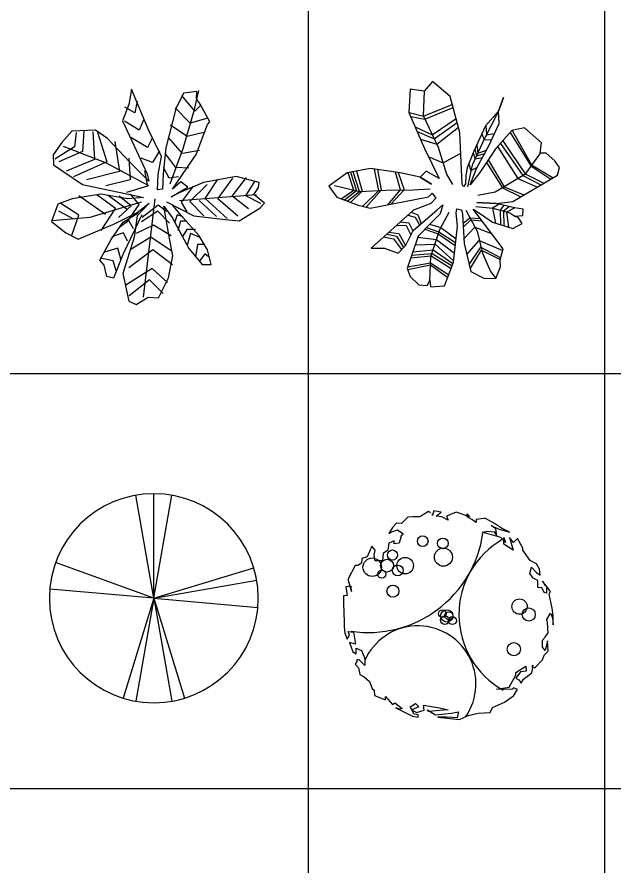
# Model space of a CAD drawing. Header units: inches. Extents: x 7658 to 73799, y 48 to 40262.
# Drawn here: x 19816 to 23984, y 19380 to 25311 of the extents above; entities that cross this region are included whole.
import ezdxf

# ---------------------------------------------------------------- set-up
doc = ezdxf.new("R2010")
doc.units = ezdxf.units.IN
doc.layers.add('www.cad-blocks.net', color=7, linetype='Continuous')

# ---------------------------------------------------------------- blocks, each defined once
blk = doc.blocks.new('A$C516926BB')
for p, q in [((10.4622, 38.5194), (10.4622, 0)), ((12.5317, 38.5194), (12.5317, 0)), ((0, 22.1292), (62.4121, 22.1292)), ((0, 19.2339), (62.4121, 19.2339))]:
    blk.add_line(p, q)
blk = doc.blocks.new('A$C1E936940')
at = {"color": 0, "linetype": 'Continuous'}
for p, q in [((0.5585, 1.503), (0.5387, 1.397)), ((0.6757, 1.2193), (0.5585, 1.503)), ((1.0134, 1.4858), (0.9204, 1.4753)), ((0.9971, 1.3613), (1.0277, 1.4931)), ((1.0128, 1.4353), (1.0134, 1.4858)), ((0.9204, 1.4753), (0.8674, 1.3668)), ((0.9994, 1.3484), (0.9082, 1.4584)), ((1.0374, 1.3992), (1.0128, 1.4353)), ((0.5387, 1.397), (0.4958, 1.2825)), ((0.5809, 1.3373), (0.5113, 1.3768)), ((0.5986, 1.4188), (0.5809, 1.3373)), ((0.8674, 1.3668), (0.7986, 1.0931)), ((0.967, 1.2662), (0.8639, 1.3715)), ((1.0364, 1.3877), (0.9994, 1.3484)), ((1.1049, 1.2749), (1.0374, 1.3992)), ((0.9176, 1.0895), (0.9971, 1.3613)), ((0.4958, 1.2825), (0.5757, 1.1068)), ((0.6115, 1.2168), (0.5081, 1.2807)), ((0.6441, 1.2942), (0.6115, 1.2168)), ((0.9458, 1.1723), (0.8302, 1.2517)), ((1.0914, 1.2994), (0.967, 1.2662)), ((1.0085, 1.0461), (1.0888, 1.2554)), ((1.0888, 1.2554), (1.1049, 1.2749)), ((0.1415, 1.2104), (0.0716, 1.1311)), ((0.3055, 1.2173), (0.1415, 1.2104)), ((0.1705, 1.2013), (0.1594, 1.0999)), ((0.2244, 1.2131), (0.2148, 1.0686)), ((0.2891, 1.2042), (0.3006, 1.0128)), ((0.39, 1.1582), (0.3055, 1.2173)), ((0.3209, 1.2034), (0.3861, 0.996)), ((0.7667, 1.0336), (0.6757, 1.2193)), ((1.0719, 1.204), (0.9458, 1.1723)), ((0.0716, 1.1311), (0.0101, 1.0458)), ((0.5491, 0.9915), (0.39, 1.1582)), ((0.4415, 1.1381), (0.4751, 0.9282)), ((0.6706, 1.097), (0.5524, 1.165)), ((0.7014, 1.1621), (0.6706, 1.097)), ((0.9137, 1.0543), (0.8152, 1.1647)), ((0.1594, 1.0999), (0.0231, 1.0139)), ((0.2148, 1.0686), (0.0501, 0.9957)), ((0.3834, 0.9861), (0.082, 1.1032)), ((0.5757, 1.1068), (0.6663, 0.9121)), ((0.7524, 1.0728), (0.7054, 0.9914)), ((0.7986, 1.0931), (0.7786, 0.913)), ((0.827, 0.8415), (0.9176, 1.0895)), ((1.0338, 1.0759), (0.9137, 1.0543)), ((0.0101, 1.0458), (0.0137, 0.976)), ((0.3006, 1.0128), (0.1022, 0.9317)), ((0.5403, 1.0211), (0.5489, 0.8694)), ((0.7054, 0.9914), (0.6257, 1.0215)), ((0.7431, 0.9063), (0.7667, 1.0336)), ((0.8666, 0.9574), (0.7959, 1.0506)), ((0.8444, 0.8041), (1.0085, 1.0461)), ((0.0137, 0.976), (0.2169, 0.8376)), ((0.3861, 0.996), (0.154, 0.8913)), ((0.6788, 0.8281), (0.3834, 0.9861)), ((0.6788, 0.8606), (0.5491, 0.9915)), ((0.8209, 0.881), (0.7812, 0.9571)), ((0.958, 0.9524), (0.8666, 0.9574)), ((0.4751, 0.9282), (0.2446, 0.8699)), ((0.6498, 0.9332), (0.6708, 0.8261)), ((0.6663, 0.9121), (0.6788, 0.8606)), ((0.7405, 0.8004), (0.7431, 0.9063)), ((0.7786, 0.913), (0.7752, 0.8046)), ((0.8863, 0.8917), (0.8209, 0.881)), ((1.2898, 0.8931), (1.0601, 0.8511)), ((1.449, 0.8517), (1.2898, 0.8931)), ((0.2169, 0.8376), (0.3691, 0.8056)), ((0.5489, 0.8694), (0.3786, 0.828)), ((0.902, 0.8559), (0.8444, 0.8041)), ((1.0601, 0.8511), (0.8896, 0.7804)), ((0.9519, 0.8186), (0.902, 0.8559)), ((0.966, 0.7193), (1.086, 0.8386)), ((1.0724, 0.7394), (1.1583, 0.8708)), ((1.1611, 0.7383), (1.2652, 0.8812)), ((1.2602, 0.7573), (1.3601, 0.8869)), ((1.3562, 0.759), (1.4224, 0.8633)), ((1.4444, 0.8156), (1.449, 0.8517)), ((0.3691, 0.8056), (0.5699, 0.7623)), ((0.6708, 0.8261), (0.5234, 0.781)), ((0.7752, 0.8046), (0.7405, 0.8004)), ((0.8341, 0.7515), (0.9519, 0.8186)), ((0.8896, 0.7804), (0.8341, 0.7515)), ((0.906, 0.7145), (0.9906, 0.8255)), ((1.4119, 0.7676), (1.4444, 0.8156)), ((0.144, 0.7378), (0.0426, 0.7008)), ((0.3449, 0.7701), (0.144, 0.7378)), ((0.3758, 0.6293), (0.1893, 0.7588)), ((0.2702, 0.61), (0.6269, 0.7156)), ((0.4453, 0.6704), (0.3151, 0.7645)), ((0.533, 0.7367), (0.3449, 0.7701)), ((0.5304, 0.6617), (0.3959, 0.7598)), ((0.5566, 0.6891), (0.4709, 0.7571)), ((0.6407, 0.7464), (0.533, 0.7367)), ((0.5492, 0.7701), (0.6082, 0.6983)), ((0.5699, 0.7623), (0.6407, 0.7464)), ((0.6409, 0.0515), (0.7242, 0.7377)), ((0.8034, 0.7174), (0.9923, 0.6197)), ((1.4299, 0.7652), (0.8933, 0.7245)), ((0.9477, 0.6475), (0.906, 0.7145)), ((1.064, 0.6186), (0.966, 0.7193)), ((1.1521, 0.615), (1.03, 0.725)), ((1.2252, 0.6), (1.0724, 0.7394)), ((1.3, 0.6177), (1.1611, 0.7383)), ((1.3756, 0.6672), (1.2602, 0.7573)), ((1.4615, 0.7042), (1.3562, 0.759)), ((1.4866, 0.708), (1.4119, 0.7676)), ((0.0426, 0.7008), (0, 0.5798)), ((0.1906, 0.623), (0.0584, 0.7097)), ((0.3467, 0.5163), (0.4453, 0.6704)), ((0.4665, 0.6064), (0.5566, 0.6891)), ((0.6082, 0.6983), (0.5213, 0.5693)), ((0.5973, 0.6416), (0.6802, 0.7077)), ((0.6802, 0.7077), (0.5977, 0.6197)), ((0.7435, 0.6939), (0.6325, 0.6068)), ((0.8029, 0.6482), (0.7435, 0.6939)), ((0.8186, 0.4854), (0.7839, 0.6854)), ((0.7839, 0.6854), (0.8425, 0.6063)), ((0.9025, 0.6248), (0.8436, 0.695)), ((1.3091, 0.5832), (1.4534, 0.6729)), ((1.4534, 0.6729), (1.4866, 0.708)), ((0.0013, 0.5864), (0.2702, 0.61)), ((0.1504, 0.599), (0.05, 0.6523)), ((0.1425, 0.4838), (0.1906, 0.623)), ((0.4442, 0.5661), (0.5973, 0.6416)), ((0.629, 0.627), (0.4991, 0.3542)), ((0.5007, 0.5756), (0.6055, 0.6404)), ((0.5977, 0.6197), (0.5761, 0.4704)), ((0.7416, 0.6523), (0.6267, 0.578)), ((0.8225, 0.567), (0.7416, 0.6523)), ((0.8425, 0.6063), (0.9578, 0.3909)), ((0.8773, 0.626), (0.8574, 0.5696)), ((0.9194, 0.6127), (0.8773, 0.626)), ((1.0305, 0.4801), (0.9025, 0.6248)), ((0.9923, 0.6197), (1.2363, 0.5917)), ((0, 0.5798), (0.0993, 0.5011)), ((0.1854, 0.4559), (0.4442, 0.5661)), ((0.4166, 0.4549), (0.5007, 0.5756)), ((0.54, 0.5866), (0.4765, 0.5401)), ((0.5715, 0.5272), (0.54, 0.5866)), ((0.7125, 0.5548), (0.5894, 0.4955)), ((0.836, 0.479), (0.7125, 0.5548)), ((0.8999, 0.5824), (0.8813, 0.5155)), ((0.943, 0.5822), (0.8999, 0.5824)), ((1.2363, 0.5917), (1.3091, 0.5832)), ((0.0993, 0.5011), (0.1854, 0.4559)), ((0.5029, 0.5008), (0.4205, 0.473)), ((0.5311, 0.4429), (0.5029, 0.5008)), ((0.8457, 0.3404), (0.8186, 0.4854)), ((0.9452, 0.5245), (0.9121, 0.4707)), ((1.0046, 0.5235), (0.9452, 0.5245)), ((0.9694, 0.4965), (0.946, 0.4139)), ((1.0385, 0.4667), (0.9694, 0.4965)), ((1.0876, 0.3822), (1.0305, 0.4801)), ((0.3362, 0.3091), (0.4166, 0.4549)), ((0.5761, 0.4704), (0.498, 0.2174)), ((0.6925, 0.4691), (0.5489, 0.382)), ((0.8357, 0.3756), (0.6925, 0.4691)), ((1.0182, 0.4184), (1.0038, 0.3339)), ((1.0694, 0.4187), (1.0182, 0.4184)), ((0.4621, 0.3937), (0.3683, 0.3653)), ((0.4831, 0.3175), (0.4621, 0.3937)), ((0.706, 0.3811), (0.5384, 0.2553)), ((0.8441, 0.2768), (0.706, 0.3811)), ((0.9578, 0.3909), (1.0506, 0.2793)), ((1.1149, 0.2786), (1.0876, 0.3822)), ((0.3665, 0.2757), (0.3362, 0.3091)), ((0.43, 0.305), (0.3395, 0.3247)), ((0.4507, 0.2353), (0.43, 0.305)), ((0.4991, 0.3542), (0.4322, 0.1839)), ((0.8161, 0.1875), (0.8457, 0.3404)), ((1.0688, 0.3527), (1.0323, 0.3036)), ((1.0967, 0.3322), (1.0688, 0.3527)), ((0.386, 0.1961), (0.3665, 0.2757)), ((0.703, 0.2508), (0.5186, 0.1355)), ((0.8089, 0.1537), (0.703, 0.2508)), ((1.0506, 0.2793), (1.1149, 0.2786)), ((0.4322, 0.1839), (0.386, 0.1961)), ((0.498, 0.2174), (0.539, 0.0242)), ((0.7461, 0.0463), (0.8161, 0.1875)), ((0.6826, 0.1732), (0.5411, 0.0609)), ((0.7787, 0.0773), (0.6826, 0.1732)), ((0.539, 0.0242), (0.5898, 0)), ((0.5898, 0), (0.6734, 0.0515)), ((0.6734, 0.0515), (0.7461, 0.0463))]:
    blk.add_line(p, q, dxfattribs=at)
blk = doc.blocks.new('A$C24F46AF9')
at = {"color": 0}
for p, q in [((0.7233, 1.4332), (0.6651, 1.3652)), ((0.848, 1.3285), (0.7233, 1.4332)), ((0.5674, 1.3797), (0.5601, 1.2179)), ((0.6651, 1.3652), (0.5674, 1.3797)), ((0.6651, 1.3652), (0.6586, 1.1965)), ((0.9152, 1.0762), (0.848, 1.3285)), ((1.1847, 1.2254), (1.221, 1.3212)), ((1.221, 1.3212), (1.1847, 1.2254)), ((0.6608, 1.192), (0.8625, 1.2738)), ((0.6716, 1.1694), (0.8682, 1.2526)), ((0.5601, 1.2179), (0.6691, 0.9663)), ((0.5606, 1.2167), (0.6608, 1.192)), ((0.5724, 1.1896), (0.6716, 1.1694)), ((0.6586, 1.1965), (0.7651, 0.9741)), ((1.1847, 1.2254), (1.0881, 1.0348)), ((1.1847, 1.2254), (1.0944, 1.125)), ((1.1897, 1.1404), (1.1847, 1.2254)), ((0.7231, 1.0617), (0.8888, 1.1753)), ((0.7368, 1.0333), (0.8963, 1.1473)), ((1.1206, 0.9883), (1.1897, 1.1404)), ((0.604, 1.1167), (0.7231, 1.0617)), ((0.6184, 1.0834), (0.7368, 1.0333)), ((0.7547, 0.9957), (0.9051, 1.1143)), ((0.9306, 0.7175), (0.9152, 1.0762)), ((1.0944, 1.125), (1.0131, 0.9479)), ((1.0684, 1.0683), (1.0841, 1.0264)), ((1.0957, 1.1265), (1.1016, 1.0616)), ((1.1016, 1.0616), (1.1584, 1.0715)), ((1.2794, 1.0915), (1.1665, 0.9659)), ((1.2658, 1.0763), (1.4111, 0.8437)), ((1.3664, 1.111), (1.2794, 1.0915)), ((1.2806, 1.0918), (1.4165, 0.8512)), ((1.4857, 1.0063), (1.3664, 1.111)), ((0.6411, 1.0309), (0.7547, 0.9957)), ((1.0881, 1.0348), (1.0008, 0.8489)), ((1.0841, 1.0264), (1.1387, 1.0282)), ((1.2154, 1.0203), (1.3716, 0.789)), ((0.6691, 0.9663), (0.771, 0.7567)), ((0.7651, 0.9741), (0.8232, 0.7855)), ((1.0205, 0.9638), (1.0316, 0.9145)), ((1.031, 0.8256), (1.1206, 0.9883)), ((1.0344, 0.9943), (1.04, 0.9323)), ((1.04, 0.9323), (1.1024, 0.9551)), ((1.1665, 0.9659), (1.0541, 0.7989)), ((1.1786, 0.9794), (1.3205, 0.7563)), ((1.1981, 1.0011), (1.3544, 0.7766)), ((1.4761, 0.9336), (1.4857, 1.0063)), ((0.6978, 0.9072), (0.7985, 0.8657)), ((0.7985, 0.8657), (0.9213, 0.9336)), ((1.0131, 0.9479), (0.9666, 0.8312)), ((1.0082, 0.9354), (1.0221, 0.8942)), ((1.0221, 0.8942), (1.0739, 0.9036)), ((1.0316, 0.9145), (1.0888, 0.9306)), ((1.4761, 0.9336), (1.3689, 0.7853)), ((1.5176, 0.934), (1.4761, 0.9336)), ((1.5797, 0.8804), (1.5176, 0.934)), ((0.9666, 0.8312), (0.9569, 0.7767)), ((1.0008, 0.8489), (0.968, 0.6978)), ((0.977, 0.8573), (0.993, 0.8128)), ((0.993, 0.8128), (1.0346, 0.8322)), ((1.1003, 0.8675), (1.2126, 0.6917)), ((1.1134, 0.8871), (1.2248, 0.699)), ((1.4111, 0.8437), (1.5508, 0.7522)), ((1.4165, 0.8512), (1.5658, 0.761)), ((1.6121, 0.834), (1.5797, 0.8804)), ((1.5979, 0.7798), (1.6121, 0.834)), ((0.1277, 0.7949), (0, 0.7028)), ((0.2914, 0.8252), (0.1277, 0.7949)), ((0.1746, 0.6755), (0.1359, 0.7964)), ((0.1525, 0.7995), (0.194, 0.671)), ((0.2147, 0.6661), (0.1713, 0.803)), ((0.194, 0.8072), (0.2338, 0.6669)), ((0.4979, 0.7962), (0.2914, 0.8252)), ((0.3502, 0.6733), (0.3203, 0.8212)), ((0.3399, 0.8184), (0.3665, 0.6742)), ((0.5002, 0.6769), (0.466, 0.8007)), ((0.4846, 0.7981), (0.5267, 0.6771)), ((0.6378, 0.7665), (0.4979, 0.7962)), ((0.6796, 0.8068), (0.6378, 0.7665)), ((0.771, 0.7567), (0.6796, 0.8068)), ((0.8232, 0.7855), (0.8637, 0.7146)), ((0.9569, 0.7767), (0.9551, 0.7196)), ((0.9865, 0.7132), (1.031, 0.8256)), ((1.0541, 0.7989), (0.9865, 0.7132)), ((1.3689, 0.7853), (1.1617, 0.6613)), ((1.2852, 0.5963), (1.5979, 0.7798)), ((1.3544, 0.7766), (1.481, 0.7112)), ((1.3716, 0.789), (1.5006, 0.7227)), ((0.6378, 0.7665), (0.7182, 0.7163)), ((0.7182, 0.7163), (0.6378, 0.7665)), ((0.9417, 0.6981), (0.9306, 0.7175)), ((0.9551, 0.7196), (0.9417, 0.6981)), ((1.3205, 0.7563), (1.4565, 0.6968)), ((0, 0.7028), (0.0562, 0.6257)), ((0.0411, 0.7067), (0.2156, 0.6659)), ((0.0867, 0.6142), (0.1746, 0.6755)), ((0.194, 0.671), (0.1092, 0.6057)), ((0.1291, 0.5983), (0.2147, 0.6661)), ((0.2338, 0.6669), (0.1522, 0.5896)), ((0.2156, 0.6659), (0.3979, 0.6759)), ((0.2373, 0.5623), (0.3502, 0.6733)), ((0.3665, 0.6742), (0.2603, 0.5571)), ((0.3979, 0.6759), (0.5898, 0.6777)), ((0.412, 0.5736), (0.5002, 0.6769)), ((0.5267, 0.6771), (0.4324, 0.5774)), ((0.5898, 0.6777), (0.709, 0.6844)), ((0.6969, 0.6275), (0.721, 0.6543)), ((0.721, 0.6543), (0.748, 0.6191)), ((1.1617, 0.6613), (1.0413, 0.6382)), ((1.2126, 0.6917), (1.3416, 0.6294)), ((1.2248, 0.699), (1.3621, 0.6414)), ((0.0562, 0.6257), (0.2053, 0.5695)), ((0.2897, 0.5504), (0.6969, 0.6275)), ((0.748, 0.6191), (0.7129, 0.5811)), ((1.1686, 0.5829), (1.2852, 0.5963)), ((0.2053, 0.5695), (0.2897, 0.5504)), ((0.5914, 0.5356), (0.297, 0.2712)), ((0.5884, 0.3937), (0.7577, 0.5372)), ((0.7129, 0.5811), (0.5914, 0.5356)), ((0.7577, 0.5372), (0.7972, 0.573)), ((0.7972, 0.573), (0.7779, 0.5108)), ((0.8904, 0.5139), (0.8938, 0.5458)), ((0.8938, 0.5458), (0.9271, 0.5388)), ((0.9271, 0.5388), (0.9335, 0.5082)), ((0.9573, 0.536), (1.0356, 0.3887)), ((1.2185, 0.2653), (1.0081, 0.542)), ((1.0081, 0.542), (1.0662, 0.5045)), ((1.027, 0.56), (1.145, 0.5501)), ((1.1686, 0.5829), (1.0334, 0.5877)), ((1.0334, 0.5877), (1.1686, 0.5829)), ((1.1907, 0.5774), (1.1434, 0.5503)), ((1.1434, 0.5503), (1.165, 0.4447)), ((1.145, 0.5501), (1.2647, 0.5156)), ((1.2967, 0.551), (1.1686, 0.5829)), ((1.2233, 0.5693), (1.1972, 0.5351)), ((1.1972, 0.5351), (1.2003, 0.4336)), ((1.2613, 0.5598), (1.219, 0.5288)), ((1.2995, 0.5506), (1.2421, 0.5221)), ((1.357, 0.5429), (1.2967, 0.551)), ((1.3562, 0.4975), (1.357, 0.5429)), ((0.5533, 0.5014), (0.6037, 0.4861)), ((0.575, 0.5209), (0.6212, 0.5026)), ((0.6037, 0.4861), (0.6334, 0.4319)), ((0.6212, 0.5026), (0.6456, 0.4422)), ((0.7779, 0.5108), (0.7142, 0.4481)), ((0.775, 0.3999), (0.8409, 0.5212)), ((0.8987, 0.4243), (0.8904, 0.5139)), ((0.9335, 0.5082), (0.9466, 0.3032)), ((0.9375, 0.4458), (0.9862, 0.4816)), ((0.9862, 0.4816), (1.0581, 0.4763)), ((1.0662, 0.5045), (1.1442, 0.4512)), ((1.219, 0.5288), (1.2223, 0.4267)), ((1.2421, 0.5221), (1.2545, 0.4166)), ((1.2647, 0.5156), (1.2998, 0.4945)), ((1.2998, 0.4945), (1.3562, 0.4975)), ((1.3245, 0.4824), (1.2998, 0.4945)), ((1.3507, 0.4422), (1.3245, 0.4824)), ((0.4745, 0.4307), (0.5415, 0.429)), ((0.5017, 0.455), (0.5602, 0.448)), ((0.5415, 0.429), (0.5736, 0.3634)), ((0.5602, 0.448), (0.5871, 0.3912)), ((0.7142, 0.4481), (0.6243, 0.3542)), ((0.7041, 0.4376), (0.7834, 0.4154)), ((0.7834, 0.4154), (0.8888, 0.3358)), ((0.8706, 0.1723), (0.8987, 0.4243)), ((0.9393, 0.4176), (0.9931, 0.4687)), ((0.9444, 0.338), (1.0202, 0.4176)), ((0.9931, 0.4687), (1.0702, 0.4603)), ((1.0202, 0.4176), (1.1363, 0.3734)), ((1.1442, 0.4512), (1.2847, 0.4071)), ((1.2847, 0.4071), (1.3507, 0.4422)), ((0.4047, 0.368), (0.4732, 0.353)), ((0.4199, 0.3816), (0.4893, 0.3733)), ((0.4893, 0.3733), (0.5355, 0.2883)), ((0.5384, 0.2913), (0.5884, 0.3937)), ((0.6712, 0.4032), (0.765, 0.3691)), ((0.6825, 0.4151), (0.7696, 0.3833)), ((0.7138, 0.2115), (0.775, 0.3999)), ((0.765, 0.3691), (0.8837, 0.2899)), ((0.7696, 0.3833), (0.8859, 0.3093)), ((1.0356, 0.3887), (1.0728, 0.2342)), ((0.383, 0.3485), (0.452, 0.3353)), ((0.452, 0.3353), (0.5075, 0.2598)), ((0.4732, 0.353), (0.5224, 0.275)), ((0.6243, 0.3542), (0.5467, 0.1274)), ((0.6033, 0.293), (0.7421, 0.2988)), ((0.622, 0.3475), (0.7526, 0.3309)), ((0.7421, 0.2988), (0.8716, 0.1815)), ((0.7526, 0.3309), (0.8777, 0.2363)), ((0.9466, 0.3032), (0.9916, 0.1071)), ((0.9644, 0.2255), (1.0512, 0.3238)), ((1.0512, 0.3238), (1.215, 0.2531)), ((0.297, 0.2712), (0.3901, 0.2699)), ((0.3901, 0.2699), (0.4836, 0.2354)), ((0.4836, 0.2354), (0.5384, 0.2913)), ((0.5865, 0.2438), (0.729, 0.2583)), ((0.729, 0.2583), (0.8674, 0.1638)), ((0.9801, 0.1572), (1.0623, 0.2777)), ((0.9873, 0.1259), (1.0674, 0.2568)), ((1.0623, 0.2777), (1.2007, 0.2039)), ((1.0674, 0.2568), (1.1971, 0.1914)), ((1.196, 0.1877), (1.2185, 0.2653)), ((0.5724, 0.2024), (0.7156, 0.2172)), ((0.5788, 0.2213), (0.7211, 0.2339)), ((0.705, 0.0447), (0.7138, 0.2115)), ((0.7156, 0.2172), (0.8543, 0.129)), ((0.7211, 0.2339), (0.8606, 0.1458)), ((1.0728, 0.2342), (1.1303, 0.1073)), ((1.2001, 0.1398), (1.196, 0.1877)), ((0.5467, 0.1274), (0.5695, 0.0722)), ((0.5488, 0.1224), (0.7108, 0.1545)), ((0.5509, 0.1395), (0.7115, 0.1675)), ((0.7108, 0.1545), (0.8307, 0.0665)), ((0.7115, 0.1675), (0.8376, 0.0847)), ((0.8083, 0.0071), (0.8706, 0.1723)), ((1.1666, 0.0584), (1.2001, 0.1398)), ((0.5695, 0.0722), (0.6299, 0.0152)), ((0.9916, 0.1071), (1.0818, 0.0601)), ((1.0818, 0.0601), (1.1666, 0.0584)), ((1.1303, 0.1073), (1.1666, 0.0584)), ((0.6299, 0.0152), (0.6876, 0.0091)), ((0.6876, 0.0091), (0.705, 0.0447)), ((0.705, 0.0447), (0.7101, 0)), ((0.7101, 0), (0.8083, 0.0071))]:
    blk.add_line(p, q, dxfattribs=at)
blk = doc.blocks.new('A$C361D3597')
for q in [(0.6029, 1.4469), (0.7295, 1.458), (0.8562, 1.4469), (0.044, 0.978), (1.4272, 0.9418), (1.448, 0.8552), (0.0028, 0.7921), (0.5162, 0.0308), (0.6029, 0.01), (0.8562, 0.01), (0.9428, 0.0308), (1.4563, 0.6649)]:
    blk.add_line((0.7295, 0.7285), q)
blk.add_ellipse((0.7295, 0.7285), major_axis=(0.7295, 0), ratio=1, start_param=0, end_param=6.283185)
blk = doc.blocks.new('A$C7A665577')
for p, q in [((0.5935, 1.4507), (0.5334, 1.4146)), ((0.6056, 1.4427), (0.5935, 1.4507)), ((0.6296, 1.4547), (0.6216, 1.4226)), ((0.6216, 1.4226), (0.6216, 1.4347)), ((0.6817, 1.4467), (0.6296, 1.4547)), ((0.6457, 1.4186), (0.6817, 1.4467)), ((0.786, 1.4467), (0.7178, 1.4186)), ((0.8823, 1.4146), (0.786, 1.4467)), ((0.8622, 1.4146), (0.8622, 1.4347)), ((0.8622, 1.4347), (0.8823, 1.4146)), ((0.3689, 1.3705), (0.3409, 1.3385)), ((0.405, 1.3665), (0.3689, 1.3705)), ((0.4492, 1.4106), (0.405, 1.3665)), ((0.4852, 1.4146), (0.4492, 1.4106)), ((0.5133, 1.4146), (0.4852, 1.4146)), ((0.5334, 1.4146), (0.5133, 1.4146)), ((0.6858, 1.4146), (0.6457, 1.4186)), ((0.7299, 1.3906), (0.6858, 1.4146)), ((0.7178, 1.4186), (0.7299, 1.3906)), ((0.8943, 1.3946), (0.8622, 1.4146)), ((0.9264, 1.3745), (0.8943, 1.3946)), ((0.9785, 1.4026), (0.9264, 1.3946)), ((0.9264, 1.3946), (0.9264, 1.3745)), ((0.9905, 1.4026), (0.9785, 1.4026)), ((1.0547, 1.3665), (0.9905, 1.4026)), ((1.1028, 1.3345), (1.0547, 1.3665)), ((0.3409, 1.3385), (0.3168, 1.2984)), ((0.3168, 1.2984), (0.3288, 1.3064)), ((0.3288, 1.3064), (0.377, 1.3224)), ((0.377, 1.3224), (0.4131, 1.2984)), ((0.9665, 1.3064), (1.0066, 1.3144)), ((1.0988, 1.2704), (0.9665, 1.3064)), ((1.0066, 1.3144), (1.0507, 1.3104)), ((1.0627, 1.3305), (1.0306, 1.3545)), ((1.0306, 1.3545), (1.0788, 1.3305)), ((1.0507, 1.3104), (1.0707, 1.2784)), ((1.0707, 1.2784), (1.0627, 1.3305)), ((1.0788, 1.3305), (1.159, 1.3064)), ((1.159, 1.3064), (1.1028, 1.3345)), ((0.3529, 1.2463), (0.3168, 1.2303)), ((0.3529, 1.2263), (0.3529, 1.2463)), ((0.401, 1.2824), (0.389, 1.2303)), ((0.4131, 1.2904), (0.401, 1.2824)), ((0.4131, 1.2984), (0.4131, 1.2904)), ((1.1309, 1.2343), (1.0988, 1.2704)), ((1.1189, 1.2223), (1.1189, 1.2704)), ((1.1189, 1.2704), (1.1309, 1.2343)), ((1.187, 1.2343), (1.159, 1.2704)), ((1.159, 1.2704), (1.183, 1.1822)), ((1.2151, 1.2623), (1.187, 1.2343)), ((1.2512, 1.1942), (1.2151, 1.2623)), ((0.1965, 1.2102), (0.1644, 1.1341)), ((0.2206, 1.1822), (0.1965, 1.2102)), ((0.3168, 1.2303), (0.3088, 1.1822)), ((0.389, 1.2303), (0.3529, 1.2263)), ((1.183, 1.1822), (1.1189, 1.2223)), ((1.2512, 1.1822), (1.2512, 1.1942)), ((0.1644, 1.1341), (0.1283, 1.1221)), ((0.2125, 1.1461), (0.2206, 1.1822)), ((0.2206, 1.106), (0.2125, 1.1461)), ((0.2767, 1.1581), (0.2727, 1.106)), ((0.3088, 1.1822), (0.2767, 1.1581)), ((1.3033, 1.1101), (1.2512, 1.1822)), ((0.0802, 1.074), (0.0321, 0.9818)), ((0.1003, 1.074), (0.0802, 1.074)), ((0.1243, 1.09), (0.1003, 1.074)), ((0.1283, 1.1221), (0.1243, 1.09)), ((0.2727, 1.106), (0.2206, 1.106)), ((1.3475, 1.086), (1.3033, 1.1101)), ((1.3675, 1.0499), (1.3475, 1.086)), ((1.2993, 1.0179), (1.3114, 1.062)), ((1.3234, 0.9858), (1.2993, 1.0179)), ((1.3114, 1.062), (1.3475, 1.0259)), ((1.3475, 1.0259), (1.3715, 1.0059)), ((1.3715, 1.0059), (1.3675, 1.0499)), ((0.0321, 0.9818), (0.0321, 0.9698)), ((0.0321, 0.9698), (0.0561, 0.8937)), ((1.3555, 0.9698), (1.3234, 0.9858)), ((1.3555, 0.9217), (1.3555, 0.9698)), ((1.4437, 0.8937), (1.3876, 0.9658)), ((1.3876, 0.9658), (1.4036, 0.9417)), ((0.0521, 0.9297), (0.016, 0.9257)), ((0.016, 0.9257), (0.0241, 0.8656)), ((0.0561, 0.8937), (0.0521, 0.9297)), ((1.3675, 0.9177), (1.3555, 0.9217)), ((1.3835, 0.9217), (1.3675, 0.9177)), ((1.3996, 0.8856), (1.3835, 0.9217)), ((1.4036, 0.9417), (1.4156, 0.9297)), ((1.4156, 0.9297), (1.4156, 0.8816)), ((1.4357, 0.8736), (1.4437, 0.8937)), ((0.0241, 0.8656), (0, 0.8616)), ((0, 0.8616), (0, 0.8095)), ((1.4156, 0.8816), (1.3996, 0.8856)), ((1.4557, 0.7774), (1.4357, 0.8736)), ((0, 0.8095), (0.004, 0.6813)), ((1.4638, 0.7253), (1.4557, 0.7774)), ((1.4196, 0.6973), (1.4437, 0.7414)), ((1.4437, 0.7414), (1.4597, 0.7093)), ((1.4638, 0.6612), (1.4638, 0.7253)), ((0.004, 0.6813), (0.004, 0.6452)), ((1.4236, 0.6773), (1.4196, 0.6973)), ((1.4277, 0.6051), (1.4236, 0.6773)), ((1.4597, 0.7093), (1.4638, 0.6612)), ((0.004, 0.6452), (0.008, 0.6011)), ((0.008, 0.6011), (0.0241, 0.561)), ((0.0401, 0.5891), (0.0321, 0.6131)), ((0.0321, 0.6131), (0.0682, 0.6091)), ((0.0682, 0.6091), (0.0842, 0.525)), ((1.4076, 0.5731), (1.4277, 0.6051)), ((0.0241, 0.561), (0.0401, 0.5891)), ((0.0401, 0.537), (0.0642, 0.4729)), ((0.0842, 0.525), (0.0401, 0.537)), ((1.3876, 0.553), (1.4076, 0.5731)), ((1.3876, 0.5049), (1.3876, 0.553)), ((1.4236, 0.549), (1.4076, 0.4809)), ((1.4277, 0.4769), (1.4236, 0.549)), ((0.0882, 0.4849), (0.0882, 0.4969)), ((0.0882, 0.4969), (0.1243, 0.4809)), ((0.0882, 0.4568), (0.0882, 0.4849)), ((0.1243, 0.4809), (0.1484, 0.4248)), ((1.4076, 0.4809), (1.3876, 0.5049)), ((1.3996, 0.4488), (1.4277, 0.4769)), ((0.0642, 0.4729), (0.0882, 0.4568)), ((0.0922, 0.4168), (0.0922, 0.4047)), ((0.1083, 0.4168), (0.0922, 0.4168)), ((0.1484, 0.3767), (0.1083, 0.4168)), ((0.1484, 0.4248), (0.1484, 0.3767)), ((1.3354, 0.3607), (1.3876, 0.4168)), ((1.3876, 0.4168), (1.3996, 0.4488)), ((0.0922, 0.4047), (0.0802, 0.3847)), ((0.0802, 0.3847), (0.1043, 0.3607)), ((0.1043, 0.3607), (0.1123, 0.3126)), ((1.2031, 0.3286), (1.2713, 0.3727)), ((1.2713, 0.3727), (1.2753, 0.3366)), ((1.3154, 0.3246), (1.3234, 0.3767)), ((1.3234, 0.3767), (1.3154, 0.3687)), ((1.3154, 0.3687), (1.3354, 0.3607)), ((0.1123, 0.3126), (0.1444, 0.2965)), ((1.155, 0.2244), (1.2031, 0.3086)), ((1.2352, 0.3326), (1.2031, 0.2885)), ((1.2031, 0.3086), (1.2031, 0.3286)), ((1.2753, 0.3366), (1.2352, 0.3326)), ((1.2552, 0.2805), (1.3154, 0.3246)), ((0.1444, 0.2965), (0.1805, 0.2645)), ((0.1805, 0.2645), (0.2005, 0.2164)), ((1.2031, 0.2885), (1.2231, 0.2765)), ((1.2231, 0.2765), (1.2392, 0.2525)), ((1.2392, 0.2525), (1.2552, 0.2805)), ((0.2005, 0.2164), (0.2125, 0.2044)), ((0.2125, 0.2044), (0.2166, 0.1683)), ((1.0667, 0.2124), (1.155, 0.2244)), ((1.175, 0.2084), (1.0667, 0.2124)), ((1.187, 0.2204), (1.175, 0.2084)), ((1.2151, 0.2084), (1.187, 0.2204)), ((1.187, 0.1643), (1.2151, 0.2084)), ((0.2166, 0.1683), (0.2928, 0.1363)), ((0.2928, 0.1363), (0.2928, 0.1603)), ((0.2928, 0.1603), (0.3409, 0.1042)), ((1.0387, 0.0842), (1.1229, 0.1202)), ((1.1229, 0.1202), (1.187, 0.1643)), ((0.3409, 0.1042), (0.3569, 0.1162)), ((0.3569, 0.1162), (0.409, 0.0761)), ((0.393, 0.0721), (0.3649, 0.0801)), ((0.3649, 0.0801), (0.4211, 0.0521)), ((0.409, 0.0761), (0.393, 0.0721)), ((0.4652, 0.0882), (0.5013, 0.1122)), ((0.4933, 0.0361), (0.4652, 0.0882)), ((0.5253, 0.0882), (0.4772, 0.0681)), ((0.4772, 0.0681), (0.5093, 0.0481)), ((0.5013, 0.1122), (0.5253, 0.0882)), ((0.5093, 0.0481), (0.5614, 0.0641)), ((0.5574, 0.1002), (0.6697, 0.0801)), ((0.5614, 0.0641), (0.5574, 0.1002)), ((0.5895, 0.0561), (0.5855, 0.0681)), ((0.5855, 0.0681), (0.6416, 0.0321)), ((0.7299, 0.0681), (0.5895, 0.0561)), ((0.6697, 0.0801), (0.7299, 0.0681)), ((1.0226, 0.0481), (1.0387, 0.0842)), ((0.4211, 0.0521), (0.4812, 0.024)), ((0.4812, 0.024), (0.5213, 0.016)), ((0.5213, 0.0321), (0.4933, 0.0361)), ((0.5213, 0.016), (0.5213, 0.0321)), ((0.6416, 0.0321), (0.7539, 0.0441)), ((0.6577, 0.016), (0.8101, 0)), ((0.7178, 0.016), (0.6577, 0.016)), ((0.794, 0.012), (0.7178, 0.016)), ((0.7539, 0.0441), (0.8021, 0.0521)), ((0.8021, 0.0521), (0.794, 0.012)), ((0.8101, 0), (0.8702, 0.0281)), ((0.8702, 0.0281), (0.9384, 0.0441)), ((0.9384, 0.0441), (1.0226, 0.0481))]:
    blk.add_line(p, q)
for centre, major_axis, start_param, end_param in [((0.173, 1.4146), (-0.8078, 0), 1.422356, 2.998264), ((0.5522, 1.2437), (0.0263, 0.0263), 5.497787, 11.780972), ((0.6931, 1.2289), (0.0263, 0.0263), 5.497787, 11.780972), ((1.4107, 0.7312), (0.6057, 0), 2.089425, 4.199491), ((0.6968, 1.1326), (0.0446, 0.0446), 5.497787, 11.780972), ((0.3408, 1.1474), (0.0249, 0.0249), 5.497787, 11.780972), ((0.4298, 1.0733), (-0.0409, 0.0409), 3.926991, 10.210176), ((0.1999, 1.0622), (0.0458, 0.0458), 5.497787, 11.780972), ((0.3037, 1.0733), (-0.0319, 0.0319), 3.926991, 10.210176), ((0.3779, 1.0399), (-0.0267, 0.0267), 3.926991, 10.210176), ((0.2667, 1.014), (-0.02, 0.02), 3.926991, 10.210176), ((0.3445, 0.8954), (-0.0297, 0.0297), 3.926991, 10.210176), ((1.2285, 0.7876), (-0.0379, 0.0379), 3.926991, 10.210176), ((1.2929, 0.7325), (0.0322, 0.0322), 5.497787, 11.780972), ((0.6891, 0.7386), (0.0186, 0.0186), 5.497787, 11.780972), ((0.7075, 0.6927), (0.0217, 0.0217), 5.497787, 11.780972), ((0.7207, 0.7227), (-0.0304, 0.0304), 3.926991, 10.210176), ((0.7351, 0.7233), (-0.0196, 0.0196), 3.926991, 10.210176), ((0.7596, 0.6896), (-0.0196, 0.0196), 3.926991, 10.210176), ((0.5188, 0.2481), (-0.4051, 0), 2.544685, 5.866448), ((1.1887, 0.4906), (-0.0322, 0.0322), 3.926991, 10.210176)]:
    blk.add_ellipse(centre, major_axis=major_axis, ratio=1, start_param=start_param, end_param=end_param)

msp = doc.modelspace()

# ---------------------------------------------------------------- block references
at = {"xscale": 1000, "yscale": 1000, "zscale": 1000}
for name, p in [('A$C24F46AF9', (21992.7, 23427.9)), ('A$C1E936940', (20057.6, 23304.7)), ('A$C361D3597', (20042, 20526.7)), ('A$C7A665577', (22096.4, 20409.4))]:
    msp.add_blockref(name, p, dxfattribs=at)
at = {"layer": 'www.cad-blocks.net', "color": 155, "true_color": 0x546d8e, "xscale": 1000, "yscale": 1000, "zscale": 1000}
msp.add_blockref('A$C516926BB', (11386.7, 694.4), dxfattribs=at)

doc.saveas('drawing.dxf')
